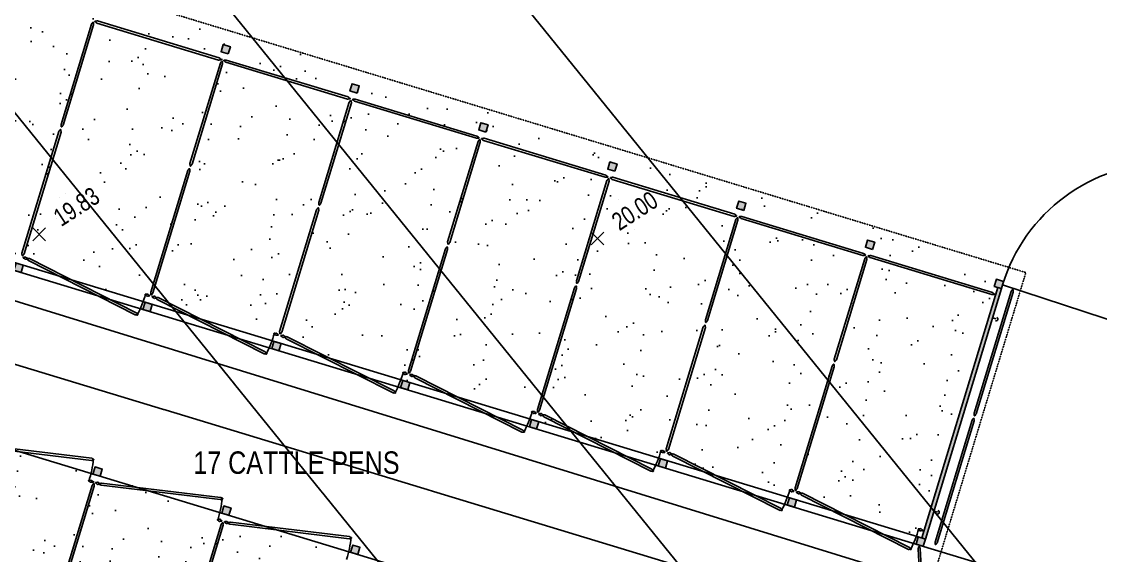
# Model space of a CAD drawing. Header units: inches. Extents: x -625442 to 34963, y -27993 to 66986.
# Drawn here: x -338284 to -337131, y 31507 to 32078 of the extents above; entities that cross this region are included whole.
import ezdxf
from ezdxf.enums import TextEntityAlignment as Align

# ---------------------------------------------------------------- set-up
doc = ezdxf.new("R2010")
doc.units = ezdxf.units.IN
doc.header["$LTSCALE"] = 0.5
doc.header["$MEASUREMENT"] = 0
doc.linetypes.add('HIDDEN', pattern=[0.375, 0.25, -0.125])
for name, color, linetype in [('A-ANNO-SYMB', 254, 'Continuous'), ('A-ANNO-TEXT', 30, 'Continuous'), ('A-BLDG-ELEV-HIDN', 252, 'HIDDEN'), ('A-ELEV-PATT-SH30', 201, 'Continuous'), ('A-FLOR-BELO-LGHT', 143, 'Continuous'), ('A-WALL-OTLN', 90, 'Continuous'), ('FENCE', 7, 'FEN_LINE'), ('P-BELOW-LIGHT', 143, 'Continuous'), ('P-DOOR', 51, 'Continuous'), ('P-FURNITURE', 201, 'Continuous'), ('SPOT ELEVATION TEXT', 252, 'Continuous')]:
    doc.layers.add(name, color=color, linetype=linetype)
doc.styles.add('1-8T', font='Arial.ttf', dxfattribs={"width": 0.8, "height": 24})
doc.styles.add('BLDG', font='IC-Romans.shx', dxfattribs={"width": 0.8})
doc.styles.get("Standard").update_dxf_attribs({"font": 'Arial.ttf'})
doc.linetypes.add('FEN_LINE', pattern='A,0.5,-0.2,[" X ",Standard,S=0.1,R=0,X=-0.1,Y=-0.05],-0.25', length=0.95)

# ---------------------------------------------------------------- blocks, each defined once
blk = doc.blocks.new('SPT10')
at = {"color": 0, "linetype": 'Continuous'}
for p, q in [((-0.354, -0.354), (0.354, 0.354)), ((0.354, -0.354), (-0.354, 0.354))]:
    blk.add_line(p, q, dxfattribs=at)

msp = doc.modelspace()

# ---------------------------------------------------------------- linework, layer by layer
at = {"layer": 'A-BLDG-ELEV-HIDN', "ltscale": 0.5}
for p, q in [((-338496.68829, 32199.48972), (-337210.62961, 31809.11927)), ((-337210.62961, 31809.11927), (-337442.99298, 31043.60815))]:
    msp.add_line(p, q, dxfattribs=at)
at = {"layer": 'A-WALL-OTLN', "ltscale": 0.5}
for p, q in [((-337242.42746, 31759.44877), (-337246.25502, 31760.61058)), ((-337305.16184, 31552.77304), (-337308.9894, 31553.93486))]:
    msp.add_line(p, q, dxfattribs=at)
for points in [[(-338063.4903, 32042.91545), (-338061.16666, 32050.57056), (-338068.82177, 32052.89419), (-338071.14541, 32045.23908)], [(-337925.6983, 32001.09004), (-337923.37466, 32008.74515), (-337931.02977, 32011.06879), (-337933.35341, 32003.41368)], [(-337787.9063, 31959.26464), (-337785.58266, 31966.91975), (-337793.23777, 31969.24338), (-337795.56141, 31961.58827)], [(-337650.11429, 31917.43923), (-337647.79066, 31925.09434), (-337655.44577, 31927.41798), (-337657.76941, 31919.76287)], [(-337512.32229, 31875.61383), (-337509.99866, 31883.26894), (-337517.65377, 31885.59257), (-337519.97741, 31877.93746)], [(-337374.53029, 31833.78842), (-337372.20666, 31841.44353), (-337379.86177, 31843.76717), (-337382.1854, 31836.11206)], [(-338284.93311, 31809.15685), (-338282.60947, 31816.81196), (-338290.26459, 31819.1356), (-338292.58822, 31811.48049)], [(-337321.89302, 31525.19594), (-337240.56585, 31793.12483), (-337236.73829, 31791.96302), (-337318.06547, 31524.03413)], [(-337236.73829, 31791.96302), (-337234.41466, 31799.61813), (-337242.06977, 31801.94176), (-337244.3934, 31794.28665)], [(-338147.14111, 31767.33145), (-338144.81747, 31774.98656), (-338152.47259, 31777.31019), (-338154.79622, 31769.65508)], [(-338009.34911, 31725.50604), (-338007.02547, 31733.16115), (-338014.68058, 31735.48479), (-338017.00422, 31727.82968)], [(-337733.76511, 31641.85523), (-337731.44147, 31649.51034), (-337739.09658, 31651.83398), (-337741.42022, 31644.17887)], [(-337595.9731, 31600.02983), (-337593.64947, 31607.68494), (-337601.30458, 31610.00857), (-337603.62822, 31602.35346)], [(-338200.58468, 31591.26389), (-338198.26105, 31598.919), (-338205.91616, 31601.24264), (-338208.23979, 31593.58752)], [(-337458.1811, 31558.20442), (-337455.85747, 31565.85953), (-337463.51258, 31568.18317), (-337465.83621, 31560.52805)], [(-337925.00068, 31507.61308), (-337922.67705, 31515.26819), (-337930.33216, 31517.59182), (-337932.65579, 31509.93671)], [(-337320.3891, 31516.37902), (-337318.06547, 31524.03413), (-337325.72058, 31526.35776), (-337328.04421, 31518.70265)]]:
    msp.add_lwpolyline(points, close=True, dxfattribs=at)
for centre in [(-337242.42746, 31759.44877), (-337305.16184, 31552.77304)]:
    msp.add_arc(centre, 2, 253.11484956, 73.11484956, dxfattribs=at)
at = {"layer": 'FENCE'}
msp.add_lwpolyline([(-337199.83786, 31441.40899), (-339064.13212, 32017.31391), (-339926.16426, 32283.13143)], dxfattribs=at)
at = {"layer": 'P-BELOW-LIGHT'}
msp.add_line((-337060.67074, 31738.51944), (-337235.57648, 31795.79057), dxfattribs=at)
at = {"layer": 'P-DOOR'}
msp.add_arc((-337059.50892, 31742.347), 184, 90, 163.11484956, dxfattribs=at)
at = {"layer": 'P-FURNITURE', "ltscale": 0.5, "flags": 128}
for points in [[(-338207.44903, 32074.13738), (-338240.01124, 31966.86258, -0.2506464417), (-338240.80371, 31966.07086), (-338241.27016, 31965.10254, -0.8565738161), (-338242.21569, 31965.38955), (-338242.06518, 31966.45377, -0.2506464418), (-338242.28385, 31967.55241), (-338209.72164, 32074.82721, -0.2506464418), (-338208.92917, 32075.61893), (-338208.46272, 32076.58725, -0.8565738161), (-338207.51719, 32076.30024), (-338207.6677, 32075.23602, -0.2506464417)], [(-338073.78367, 32036.4206, 0.2506464417), (-338072.68503, 32036.63927), (-338071.62081, 32036.48875, 0.8565738161), (-338071.3338, 32037.43429), (-338072.30213, 32037.90073, 0.2506464418), (-338073.09385, 32038.69321), (-338203.33398, 32078.22632, 0.2506464418), (-338204.43262, 32078.00764), (-338205.49684, 32078.15816, 0.8565738161), (-338205.78385, 32077.21262), (-338204.81553, 32076.74618, 0.2506464417), (-338204.02381, 32075.95371)], [(-338069.65703, 32032.31197), (-338102.21924, 31925.03718, -0.2506464417), (-338103.01171, 31924.24546), (-338103.47816, 31923.27714, -0.8565738161), (-338104.42369, 31923.56414), (-338104.27317, 31924.62836, -0.2506464418), (-338104.49185, 31925.72701), (-338071.92964, 32033.0018, -0.2506464418), (-338071.13716, 32033.79352), (-338070.67072, 32034.76184, -0.8565738161), (-338069.72519, 32034.47484), (-338069.8757, 32033.41062, -0.2506464417)], [(-337935.99986, 31994.59767, 0.2506464417), (-337934.90121, 31994.81635), (-337933.837, 31994.66583, 0.8565738161), (-337933.54999, 31995.61137), (-337934.51831, 31996.07781, 0.2506464418), (-337935.31003, 31996.87029), (-338065.55016, 32036.4034, 0.2506464418), (-338066.64881, 32036.18472), (-338067.71302, 32036.33524, 0.8565738161), (-338068.00003, 32035.3897), (-338067.03171, 32034.92326, 0.2506464417), (-338066.23999, 32034.13078)], [(-337931.86503, 31990.48657), (-337964.42724, 31883.21177, -0.2506464417), (-337965.21971, 31882.42005), (-337965.68615, 31881.45173, -0.8565738161), (-337966.63169, 31881.73874), (-337966.48117, 31882.80296, -0.2506464418), (-337966.69985, 31883.9016), (-337934.13764, 31991.1764, -0.2506464418), (-337933.34516, 31991.96812), (-337932.87872, 31992.93644, -0.8565738161), (-337931.93319, 31992.64943), (-337932.0837, 31991.58521, -0.2506464417)], [(-337798.21604, 31952.77475, 0.2506464417), (-337797.1174, 31952.99343), (-337796.05318, 31952.84291, 0.8565738161), (-337795.76617, 31953.78845), (-337796.73449, 31954.25489, 0.2506464418), (-337797.52621, 31955.04737), (-337927.76635, 31994.58047, 0.2506464418), (-337928.86499, 31994.3618), (-337929.92921, 31994.51232, 0.8565738161), (-337930.21622, 31993.56678), (-337929.24789, 31993.10034, 0.2506464417), (-337928.45617, 31992.30786)], [(-338242.30353, 31959.31071), (-338281.83664, 31829.07058, -0.2506464417), (-338282.62912, 31828.27886), (-338283.09556, 31827.31054, -0.8565738161), (-338284.0411, 31827.59755), (-338283.89058, 31828.66177, -0.2506464418), (-338284.10925, 31829.76041), (-338244.57615, 31960.00054, -0.2506464418), (-338243.78367, 31960.79226), (-338243.31723, 31961.76058, -0.8565738161), (-338242.37169, 31961.47357), (-338242.52221, 31960.40936, -0.2506464417)], [(-337794.07303, 31948.66116), (-337826.63524, 31841.38637, -0.2506464417), (-337827.42771, 31840.59465), (-337827.89415, 31839.62633, -0.8565738161), (-337828.83969, 31839.91333), (-337828.68917, 31840.97755, -0.2506464418), (-337828.90785, 31842.0762), (-337796.34564, 31949.35099, -0.2506464418), (-337795.55316, 31950.14271), (-337795.08672, 31951.11103, -0.8565738161), (-337794.14119, 31950.82403), (-337794.2917, 31949.75981, -0.2506464417)], [(-337660.42726, 31910.9682, 0.2506464417), (-337659.32861, 31911.18688), (-337658.2644, 31911.03636, 0.8565738161), (-337657.97739, 31911.9819), (-337658.94571, 31912.44834, 0.2506464418), (-337659.73743, 31913.24081), (-337789.97756, 31952.77392, 0.2506464418), (-337791.07621, 31952.55525), (-337792.14042, 31952.70577, 0.8565738161), (-337792.42743, 31951.76023), (-337791.45911, 31951.29379, 0.2506464417), (-337790.66739, 31950.50131)], [(-338104.51153, 31917.48531), (-338144.04464, 31787.24518, -0.2506464417), (-338144.83712, 31786.45346), (-338145.30356, 31785.48514, -0.8565738161), (-338146.2491, 31785.77214), (-338146.09858, 31786.83636, -0.2506464418), (-338146.31725, 31787.93501), (-338106.78414, 31918.17514, -0.2506464418), (-338105.99167, 31918.96686), (-338105.52523, 31919.93518, -0.8565738161), (-338104.57969, 31919.64817), (-338104.73021, 31918.58395, -0.2506464417)], [(-337656.28103, 31906.83576), (-337688.84324, 31799.56096, -0.2506464417), (-337689.63571, 31798.76924), (-337690.10215, 31797.80092, -0.8565738161), (-337691.04769, 31798.08793), (-337690.89717, 31799.15215, -0.2506464418), (-337691.11585, 31800.25079), (-337658.55364, 31907.52559, -0.2506464418), (-337657.76116, 31908.31731), (-337657.29472, 31909.28563, -0.8565738161), (-337656.34919, 31908.99862), (-337656.4997, 31907.9344, -0.2506464417)], [(-337522.60252, 31869.13286, 0.2506464417), (-337521.50387, 31869.35153), (-337520.43966, 31869.20102, 0.8565738161), (-337520.15265, 31870.14655), (-337521.12097, 31870.613, 0.2506464418), (-337521.91269, 31871.40547), (-337652.15282, 31910.93858, 0.2506464418), (-337653.25146, 31910.71991), (-337654.31568, 31910.87042, 0.8565738161), (-337654.60269, 31909.92489), (-337653.63437, 31909.45845, 0.2506464417), (-337652.84265, 31908.66597)], [(-337966.71953, 31875.6599), (-338006.25264, 31745.41977, -0.2506464417), (-338007.04512, 31744.62805), (-338007.51156, 31743.65973, -0.8565738161), (-338008.45709, 31743.94674), (-338008.30658, 31745.01096, -0.2506464418), (-338008.52525, 31746.1096), (-337968.99214, 31876.34973, -0.2506464418), (-337968.19967, 31877.14145), (-337967.73323, 31878.10977, -0.8565738161), (-337966.78769, 31877.82276), (-337966.93821, 31876.75855, -0.2506464417)], [(-337518.48903, 31865.01035), (-337551.05123, 31757.73556, -0.2506464417), (-337551.84371, 31756.94384), (-337552.31015, 31755.97552, -0.8565738161), (-337553.25569, 31756.26252), (-337553.10517, 31757.32674, -0.2506464418), (-337553.32385, 31758.42539), (-337520.76164, 31865.70018, -0.2506464418), (-337519.96916, 31866.4919), (-337519.50272, 31867.46022, -0.8565738161), (-337518.55718, 31867.17322), (-337518.7077, 31866.109, -0.2506464417)], [(-337384.81052, 31827.30746, 0.2506464417), (-337383.71187, 31827.52613), (-337382.64765, 31827.37561, 0.8565738161), (-337382.36065, 31828.32115), (-337383.32897, 31828.78759, 0.2506464418), (-337384.12069, 31829.58007), (-337514.36082, 31869.11318, 0.2506464418), (-337515.45946, 31868.8945), (-337516.52368, 31869.04502, 0.8565738161), (-337516.81069, 31868.09948), (-337515.84237, 31867.63304, 0.2506464417), (-337515.05065, 31866.84056)], [(-337247.01852, 31785.48205, 0.2506464417), (-337245.91987, 31785.70072), (-337244.85565, 31785.55021, 0.8565738161), (-337244.56865, 31786.49574), (-337245.53697, 31786.96219, 0.2506464418), (-337246.32869, 31787.75466), (-337376.56882, 31827.28777, 0.2506464418), (-337377.66746, 31827.0691), (-337378.73168, 31827.21961, 0.8565738161), (-337379.01869, 31826.27408), (-337378.05037, 31825.80764, 0.2506464417), (-337377.25865, 31825.01516)], [(-338162.86988, 31763.98407, 0.2506464417), (-338161.74995, 31764.00865), (-338160.72804, 31763.67562, 0.8565738161), (-338160.2812, 31764.55695), (-338161.15381, 31765.18445, 0.2506464418), (-338161.79589, 31766.10237), (-338276.14866, 31824.07958, 0.2506464418), (-338277.26858, 31824.055), (-338278.2905, 31824.38803, 0.8565738161), (-338278.73733, 31823.5067), (-338277.86472, 31822.8792, 0.2506464417), (-338277.22264, 31821.96128)], [(-337380.69703, 31823.18495), (-337413.25923, 31715.91015, -0.2506464417), (-337414.05171, 31715.11843), (-337414.51815, 31714.15011, -0.8565738161), (-337415.46369, 31714.43712), (-337415.31317, 31715.50134, -0.2506464418), (-337415.53184, 31716.59998), (-337382.96964, 31823.87478, -0.2506464418), (-337382.17716, 31824.6665), (-337381.71072, 31825.63482, -0.8565738161), (-337380.76518, 31825.34781), (-337380.9157, 31824.28359, -0.2506464417)], [(-337691.13553, 31792.00909), (-337730.66864, 31661.76896, -0.2506464417), (-337731.46112, 31660.97724), (-337731.92756, 31660.00892, -0.8565738161), (-337732.87309, 31660.29593), (-337732.72258, 31661.36014, -0.2506464418), (-337732.94125, 31662.45879), (-337693.40814, 31792.69892, -0.2506464418), (-337692.61567, 31793.49064), (-337692.14923, 31794.45896, -0.8565738161), (-337691.20369, 31794.17195), (-337691.35421, 31793.10774, -0.2506464417)], [(-338025.07788, 31722.15867, 0.2506464417), (-338023.95795, 31722.18324), (-338022.93604, 31721.85021, 0.8565738161), (-338022.4892, 31722.73155), (-338023.36181, 31723.35905, 0.2506464418), (-338024.00389, 31724.27697), (-338138.35666, 31782.25417, 0.2506464418), (-338139.47658, 31782.2296), (-338140.49849, 31782.56263, 0.8565738161), (-338140.94533, 31781.68129), (-338140.07272, 31781.05379, 0.2506464417), (-338139.43064, 31780.13588)], [(-337224.14458, 31788.1967), (-337263.67769, 31657.95656, -0.2506464417), (-337264.47016, 31657.16485), (-337264.9366, 31656.19652, -0.8565738161), (-337265.88214, 31656.48353), (-337265.73162, 31657.54775, -0.2506464418), (-337265.9503, 31658.64639), (-337226.41719, 31788.88652, -0.2506464418), (-337225.62471, 31789.67824), (-337225.15827, 31790.64657, -0.8565738161), (-337224.21274, 31790.35956), (-337224.36325, 31789.29534, -0.2506464417)], [(-337553.34353, 31750.18369), (-337592.87664, 31619.94356, -0.2506464417), (-337593.66912, 31619.15184), (-337594.13556, 31618.18351, -0.8565738161), (-337595.08109, 31618.47052), (-337594.93058, 31619.53474, -0.2506464418), (-337595.14925, 31620.63338), (-337555.61614, 31750.87352, -0.2506464418), (-337554.82367, 31751.66523), (-337554.35722, 31752.63356, -0.8565738161), (-337553.41169, 31752.34655), (-337553.5622, 31751.28233, -0.2506464417)], [(-337415.55153, 31708.35828), (-337455.08464, 31578.11815, -0.2506464417), (-337455.87712, 31577.32643), (-337456.34356, 31576.35811, -0.8565738161), (-337457.28909, 31576.64512), (-337457.13858, 31577.70933, -0.2506464418), (-337457.35725, 31578.80798), (-337417.82414, 31709.04811, -0.2506464418), (-337417.03166, 31709.83983), (-337416.56522, 31710.80815, -0.8565738161), (-337415.61969, 31710.52114), (-337415.7702, 31709.45693, -0.2506464417)], [(-337611.70187, 31596.68245, 0.2506464417), (-337610.58195, 31596.70703), (-337609.56003, 31596.374, 0.8565738161), (-337609.1132, 31597.25533), (-337609.98581, 31597.88283, 0.2506464418), (-337610.62789, 31598.80075), (-337724.98065, 31656.77796, 0.2506464418), (-337726.10058, 31656.75338), (-337727.12249, 31657.08641, 0.8565738161), (-337727.56933, 31656.20508), (-337726.69672, 31655.57758, 0.2506464417), (-337726.05464, 31654.65966)], [(-337265.93476, 31650.40294), (-337305.46787, 31520.16281, -0.2506464417), (-337306.26034, 31519.37109), (-337306.72678, 31518.40277, -0.8565738161), (-337307.67232, 31518.68978), (-337307.5218, 31519.754, -0.2506464418), (-337307.74048, 31520.85264), (-337268.20737, 31651.09277, -0.2506464418), (-337267.41489, 31651.88449), (-337266.94845, 31652.85281, -0.8565738161), (-337266.00292, 31652.5658), (-337266.15343, 31651.50159, -0.2506464417)], [(-338209.47526, 31610.44465, -0.2506464417), (-338208.55795, 31609.8017), (-338207.52335, 31609.51049, -0.8565738161), (-338207.6418, 31608.52948), (-338208.71599, 31608.49291, -0.2506464418), (-338209.75997, 31608.08678), (-338337.04579, 31623.45658, -0.2506464418), (-338337.96309, 31624.09954), (-338338.9977, 31624.39075, -0.8565738161), (-338338.87924, 31625.37176), (-338337.80506, 31625.40833, -0.2506464417), (-338336.76108, 31625.81446)], [(-337473.90987, 31554.85705, 0.2506464417), (-337472.78995, 31554.88162), (-337471.76803, 31554.54859, 0.8565738161), (-337471.3212, 31555.42992), (-337472.19381, 31556.05743, 0.2506464418), (-337472.83589, 31556.97534), (-337587.18865, 31614.95255, 0.2506464418), (-337588.30858, 31614.92798), (-337589.33049, 31615.26101, 0.8565738161), (-337589.77733, 31614.37967), (-337588.90472, 31613.75217, 0.2506464417), (-337588.26264, 31612.83425)], [(-338246.28949, 31450.40392), (-338206.75638, 31580.64405, 0.2506464417), (-338206.97506, 31581.74269), (-338206.82454, 31582.80691, 0.8565738161), (-338207.77008, 31583.09392), (-338208.23652, 31582.12559, 0.2506464418), (-338209.02899, 31581.33388), (-338248.5621, 31451.09374, 0.2506464418), (-338248.34343, 31449.9951), (-338248.49394, 31448.93088, 0.8565738161), (-338247.54841, 31448.64387), (-338247.08197, 31449.6122, 0.2506464417)], [(-337336.11787, 31513.03164, 0.2506464417), (-337334.99795, 31513.05622), (-337333.97603, 31512.72319, 0.8565738161), (-337333.5292, 31513.60452), (-337334.40181, 31514.23202, 0.2506464418), (-337335.04389, 31515.14994), (-337449.39665, 31573.12715, 0.2506464418), (-337450.51658, 31573.10257), (-337451.53849, 31573.4356, 0.8565738161), (-337451.98533, 31572.55427), (-337451.11272, 31571.92677, 0.2506464417), (-337450.47064, 31571.00885)]]:
    msp.add_lwpolyline(points, format="xyb", close=True, dxfattribs=at)
for points in [[(-338279.98998, 31825.61827, -0.2496291565), (-338279.20137, 31824.82836), (-338278.22876, 31824.36322, -0.8565738161), (-338278.51577, 31823.41768), (-338279.57999, 31823.5682, -0.2517319685), (-338280.68238, 31823.34644, -0.2506464417), (-338281.4741, 31824.13891), (-338282.44242, 31824.60536, -0.8565738161), (-338282.15541, 31825.55089), (-338281.09119, 31825.40037, -0.2506464418), (-338279.99255, 31825.61905)], [(-338149.75499, 31786.08672, 0.2496291565), (-338150.84962, 31785.86845), (-338151.91667, 31786.02243, 0.8565738161), (-338152.20368, 31785.07689), (-338151.23536, 31784.61045, 0.2517319685), (-338150.44225, 31783.81333, 0.2506464417), (-338149.3436, 31784.032), (-338148.27938, 31783.88149, 0.8565738161), (-338147.99238, 31784.82702), (-338148.9607, 31785.29346, 0.2506464418), (-338149.75242, 31786.08594)], [(-338142.19798, 31783.79286, -0.2496291565), (-338141.40937, 31783.00295), (-338140.43676, 31782.53781, -0.8565738161), (-338140.72377, 31781.59228), (-338141.78799, 31781.74279, -0.2517319685), (-338142.89038, 31781.52103, -0.2506464417), (-338143.6821, 31782.31351), (-338144.65042, 31782.77995, -0.8565738161), (-338144.36341, 31783.72549), (-338143.29919, 31783.57497, -0.2506464418), (-338142.20055, 31783.79364)], [(-338011.96298, 31744.26131, 0.2496291565), (-338013.05762, 31744.04304), (-338014.12467, 31744.19702, 0.8565738161), (-338014.41168, 31743.25149), (-338013.44336, 31742.78504, 0.2517319685), (-338012.65024, 31741.98792, 0.2506464417), (-338011.5516, 31742.2066), (-338010.48738, 31742.05608, 0.8565738161), (-338010.20037, 31743.00162), (-338011.1687, 31743.46806, 0.2506464418), (-338011.96042, 31744.26053)], [(-338004.40598, 31741.96746, -0.2496291565), (-338003.61737, 31741.17755), (-338002.64476, 31740.71241, -0.8565738161), (-338002.93177, 31739.76687), (-338003.99599, 31739.91739, -0.2517319685), (-338005.09837, 31739.69563, -0.2506464417), (-338005.89009, 31740.4881), (-338006.85842, 31740.95454, -0.8565738161), (-338006.57141, 31741.90008), (-338005.50719, 31741.74956, -0.2506464418), (-338004.40855, 31741.96824)], [(-337736.37898, 31660.6105, 0.2496291565), (-337737.47362, 31660.39223), (-337738.54067, 31660.54621, 0.8565738161), (-337738.82768, 31659.60068), (-337737.85936, 31659.13423, 0.2517319685), (-337737.06624, 31658.33711, 0.2506464417), (-337735.9676, 31658.55579), (-337734.90338, 31658.40527, 0.8565738161), (-337734.61637, 31659.35081), (-337735.58469, 31659.81725, 0.2506464418), (-337736.37641, 31660.60972)], [(-337728.82198, 31658.31665, -0.2496291565), (-337728.03337, 31657.52674), (-337727.06076, 31657.0616, -0.8565738161), (-337727.34777, 31656.11606), (-337728.41199, 31656.26658, -0.2517319685), (-337729.51437, 31656.04482, -0.2506464417), (-337730.30609, 31656.83729), (-337731.27441, 31657.30373, -0.8565738161), (-337730.98741, 31658.24927), (-337729.92319, 31658.09875, -0.2506464418), (-337728.82454, 31658.31743)], [(-337598.58698, 31618.7851, 0.2496291565), (-337599.68162, 31618.56683), (-337600.74867, 31618.72081, 0.8565738161), (-337601.03568, 31617.77527), (-337600.06736, 31617.30883, 0.2517319685), (-337599.27424, 31616.51171, 0.2506464417), (-337598.1756, 31616.73038), (-337597.11138, 31616.57987, 0.8565738161), (-337596.82437, 31617.5254), (-337597.79269, 31617.99184, 0.2506464418), (-337598.58441, 31618.78432)], [(-337591.02998, 31616.49124, -0.2496291565), (-337590.24136, 31615.70133), (-337589.26876, 31615.23619, -0.8565738161), (-337589.55577, 31614.29066), (-337590.61999, 31614.44117, -0.2517319685), (-337591.72237, 31614.21941, -0.2506464417), (-337592.51409, 31615.01189), (-337593.48241, 31615.47833, -0.8565738161), (-337593.19541, 31616.42386), (-337592.13119, 31616.27335, -0.2506464418), (-337591.03254, 31616.49202)], [(-338210.85929, 31584.78122, -0.2496291565), (-338211.6479, 31585.57113), (-338212.6205, 31586.03627, -0.8565738161), (-338212.33349, 31586.9818), (-338211.26928, 31586.83129, -0.2517319685), (-338210.16689, 31587.05305, -0.2506464417), (-338209.37517, 31586.26057), (-338208.40685, 31585.79413, -0.8565738161), (-338208.69386, 31584.8486), (-338209.75807, 31584.99911, -0.2506464418), (-338210.85672, 31584.78044)], [(-338203.30228, 31582.48737, 0.2496291565), (-338202.20765, 31582.70564), (-338201.14059, 31582.55166, 0.8565738161), (-338200.85358, 31583.49719), (-338201.82191, 31583.96363, 0.2517319685), (-338202.61502, 31584.76075, 0.2506464417), (-338203.71367, 31584.54208), (-338204.77788, 31584.6926, 0.8565738161), (-338205.06489, 31583.74706), (-338204.09657, 31583.28062, 0.2506464418), (-338203.30485, 31582.48814)], [(-337460.79498, 31576.95969, 0.2496291565), (-337461.88962, 31576.74142), (-337462.95667, 31576.8954, 0.8565738161), (-337463.24368, 31575.94987), (-337462.27536, 31575.48342, 0.2517319685), (-337461.48224, 31574.6863, 0.2506464417), (-337460.3836, 31574.90498), (-337459.31938, 31574.75446, 0.8565738161), (-337459.03237, 31575.7), (-337460.00069, 31576.16644, 0.2506464418), (-337460.79241, 31576.95891)], [(-337453.23798, 31574.66584, -0.2496291565), (-337452.44936, 31573.87593), (-337451.47676, 31573.41079, -0.8565738161), (-337451.76377, 31572.46525), (-337452.82798, 31572.61577, -0.2517319685), (-337453.93037, 31572.39401, -0.2506464417), (-337454.72209, 31573.18648), (-337455.69041, 31573.65292, -0.8565738161), (-337455.4034, 31574.59846), (-337454.33919, 31574.44794, -0.2506464418), (-337453.24054, 31574.66662)], [(-337323.00298, 31535.13429, 0.2496291565), (-337324.09762, 31534.91602), (-337325.16467, 31535.07, 0.8565738161), (-337325.45168, 31534.12446), (-337324.48336, 31533.65802, 0.2517319685), (-337323.69024, 31532.8609, 0.2506464417), (-337322.5916, 31533.07957), (-337321.52738, 31532.92906, 0.8565738161), (-337321.24037, 31533.87459), (-337322.20869, 31534.34103, 0.2506464418), (-337323.00041, 31535.13351)]]:
    msp.add_lwpolyline(points, format="xyb", dxfattribs=at)
at = {"layer": 'P-FURNITURE', "ltscale": 0.5}
msp.add_lwpolyline([(-337319.18062, 31424.76272), (-337319.28775, 31423.69327, -0.8565738161), (-337320.27442, 31423.63957), (-337320.49697, 31424.69109, -0.2506464418), (-337321.07821, 31425.64869), (-337325.86578, 31513.62641, -0.2506464418), (-337325.39188, 31514.64143), (-337325.28476, 31515.71089, -0.8565738161), (-337324.29808, 31515.76458), (-337324.07554, 31514.71306, -0.2506464417), (-337323.49429, 31513.75546), (-337318.70672, 31425.77774, -0.2506464417)], format="xyb", close=True, dxfattribs=at)
for centre, start, end in [((-338278.44575, 31823.91276), 332.89540464, 343.33406572), ((-338140.65375, 31782.08735), 332.89540464, 343.33406572), ((-337865.06975, 31698.43654), 332.89540464, 343.33406572), ((-338338.86257, 31624.87213), 342.89563341, 353.33429448), ((-337727.27775, 31656.61113), 332.89540464, 343.33406572), ((-337589.48575, 31614.78573), 332.89540464, 343.33406572), ((-337451.69375, 31572.96032), 332.89540464, 343.33406572), ((-338063.27857, 31541.22132), 342.89563341, 353.33429448)]:
    msp.add_arc(centre, 132.15647, start, end, dxfattribs=at)

# ---------------------------------------------------------------- block references
at = {"layer": 'SPOT ELEVATION TEXT', "xscale": 19.2, "yscale": 19.2, "zscale": 19.2}
for p in [(-338265.74799, 31849.97787), (-337668.78201, 31845.58877)]:
    msp.add_blockref('SPT10', p, dxfattribs=at)

# ---------------------------------------------------------------- texts
at = {"layer": 'SPOT ELEVATION TEXT', "style": 'BLDG', "width": 0.8}
for s, p in [('19.83', (-338220.63581, 31871.57768)), ('20.00', (-337623.66983, 31867.18858))]:
    msp.add_text(s, height=19.2, rotation=33, dxfattribs=at).set_placement(p, align=Align.CENTER)

# ---------------------------------------------------------------- next in the draw order: wipeouts: each hides what was drawn before it
at = {"ltscale": 0.5}
msp.add_wipeout([(-337833.46099, 31622.16272), (-338118.51779, 31708.68891), (-338142.80587, 31628.67285), (-337857.74908, 31542.14667)], dxfattribs=at).dxf.layer = 'A-ANNO-TEXT'

# ---------------------------------------------------------------- next in the draw order: hatches: boundary and pattern name
at = {"layer": 'A-ANNO-SYMB', "ltscale": 0.5}
h = msp.add_hatch(dxfattribs=at)
h.set_pattern_fill('ANSI31', color=256, angle=163.11484956)
h.set_pattern_definition([(208.11484956, (-282631.3274, 68527.48024), (0.0589050612, -0.1102505953), [])])
h.paths.add_polyline_path([(-337244.3934, 31794.28665), (-337236.73829, 31791.96302), (-337234.41466, 31799.61813), (-337242.06977, 31801.94176)])
h.paths.add_polyline_path([(-337321.89302, 31525.19594), (-337318.06547, 31524.03413), (-337236.73829, 31791.96302), (-337240.56585, 31793.12483)])
h.paths.add_polyline_path([(-337382.1854, 31836.11206), (-337374.53029, 31833.78842), (-337372.20666, 31841.44353), (-337379.86177, 31843.76717)])
h.paths.add_polyline_path([(-337328.04421, 31518.70265), (-337320.3891, 31516.37902), (-337318.06547, 31524.03413), (-337321.89302, 31525.19594), (-337325.72058, 31526.35776)])
h.paths.add_polyline_path([(-337465.83621, 31560.52805), (-337458.1811, 31558.20442), (-337455.85747, 31565.85953), (-337463.51258, 31568.18317)])
h.paths.add_polyline_path([(-337603.62822, 31602.35346), (-337595.9731, 31600.02983), (-337593.64947, 31607.68494), (-337601.30458, 31610.00857)])
h.paths.add_polyline_path([(-337519.97741, 31877.93746), (-337512.32229, 31875.61383), (-337509.99866, 31883.26894), (-337517.65377, 31885.59257)])
h.paths.add_polyline_path([(-337657.76941, 31919.76287), (-337650.11429, 31917.43923), (-337647.79066, 31925.09434), (-337655.44577, 31927.41798)])
h.paths.add_polyline_path([(-337741.42022, 31644.17887), (-337733.76511, 31641.85523), (-337731.44147, 31649.51034), (-337739.09658, 31651.83398)])
h.paths.add_polyline_path([(-337879.21222, 31686.00427), (-337871.55711, 31683.68064), (-337869.23347, 31691.33575), (-337876.88858, 31693.65938)])
h.paths.add_polyline_path([(-337795.56141, 31961.58827), (-337787.9063, 31959.26464), (-337785.58266, 31966.91975), (-337793.23777, 31969.24338)])
h.paths.add_polyline_path([(-337933.35341, 32003.41368), (-337925.6983, 32001.09004), (-337923.37466, 32008.74515), (-337931.02977, 32011.06879)])
h.paths.add_polyline_path([(-338017.00422, 31727.82968), (-338009.34911, 31725.50604), (-338007.02547, 31733.16115), (-338014.68058, 31735.48479)])
h.paths.add_polyline_path([(-338154.79622, 31769.65508), (-338147.14111, 31767.33145), (-338144.81747, 31774.98656), (-338152.47259, 31777.31019)])
h.paths.add_polyline_path([(-338071.14541, 32045.23908), (-338063.4903, 32042.91545), (-338061.16666, 32050.57056), (-338068.82177, 32052.89419)])
h.paths.add_polyline_path([(-338208.93741, 32087.06449), (-338201.2823, 32084.74085), (-338198.95866, 32092.39597), (-338206.61378, 32094.7196)])
h.paths.add_polyline_path([(-338292.58822, 31811.48049), (-338284.93311, 31809.15685), (-338282.60947, 31816.81196), (-338290.26459, 31819.1356)])
h.paths.add_polyline_path([(-338430.38022, 31853.30589), (-338422.72511, 31850.98226), (-338420.40148, 31858.63737), (-338428.05659, 31860.961)])
h.paths.add_polyline_path([(-338346.72941, 32128.88989), (-338339.0743, 32126.56626), (-338336.75067, 32134.22137), (-338344.40578, 32136.545)])
h.paths.add_polyline_path([(-338484.52141, 32170.7153), (-338480.69386, 32169.55348), (-338476.8663, 32168.39166), (-338474.54267, 32176.04678), (-338482.19778, 32178.37041)])
h.paths.add_polyline_path([(-338565.84859, 31902.78641), (-338562.02103, 31901.62459), (-338480.69386, 32169.55348), (-338484.52141, 32170.7153)])
h.paths.add_polyline_path([(-338568.17222, 31895.1313), (-338560.51711, 31892.80766), (-338558.19348, 31900.46277), (-338565.84859, 31902.78641)])
h.paths.add_polyline_path([(-338621.61579, 31719.06374), (-338617.78824, 31717.90192), (-338613.96068, 31716.74011), (-338611.63705, 31724.39522), (-338619.29216, 31726.71885)])
h.paths.add_polyline_path([(-338702.94297, 31451.13485), (-338699.11542, 31449.97303), (-338617.78824, 31717.90192), (-338621.61579, 31719.06374)])
h.paths.add_polyline_path([(-338483.82379, 31677.23833), (-338476.16868, 31674.9147), (-338473.84505, 31682.56981), (-338481.50016, 31684.89345)])
h.paths.add_polyline_path([(-338346.03179, 31635.41293), (-338338.37668, 31633.0893), (-338336.05305, 31640.74441), (-338343.70816, 31643.06804)])
h.paths.add_polyline_path([(-338208.23979, 31593.58752), (-338200.58468, 31591.26389), (-338198.26105, 31598.919), (-338205.91616, 31601.24264)])
h.paths.add_polyline_path([(-338070.44779, 31551.76212), (-338062.79268, 31549.43849), (-338060.46905, 31557.0936), (-338068.12416, 31559.41723)])
h.paths.add_polyline_path([(-337932.65579, 31509.93671), (-337925.00068, 31507.61308), (-337922.67705, 31515.26819), (-337930.33216, 31517.59182)])
h.paths.add_polyline_path([(-337794.86379, 31468.11131), (-337787.20868, 31465.78767), (-337784.88504, 31473.44279), (-337792.54016, 31475.76642)])
h.paths.add_polyline_path([(-337657.07179, 31426.2859), (-337649.41668, 31423.96227), (-337647.09304, 31431.61738), (-337654.74816, 31433.94101)])
h.paths.add_polyline_path([(-337519.27979, 31384.4605), (-337511.62468, 31382.13686), (-337509.30104, 31389.79198), (-337516.95615, 31392.11561)])
h.paths.add_polyline_path([(-337516.95615, 31392.11561), (-337463.37038, 31375.85017), (-337461.04674, 31383.50529), (-337514.63252, 31399.77072)])
h.paths.add_polyline_path([(-337428.92238, 31365.39382), (-337371.50904, 31347.96657), (-337369.18541, 31355.62168), (-337426.59874, 31373.04893)])
h.paths.add_polyline_path([(-337381.48779, 31342.63509), (-337373.83268, 31340.31146), (-337371.50904, 31347.96657), (-337379.16415, 31350.2902)])
h.paths.add_polyline_path([(-337596.77941, 31115.36979), (-337592.95185, 31114.20797), (-337511.62468, 31382.13686), (-337515.45223, 31383.29868)])
h.paths.add_polyline_path([(-337465.1386, 31067.05109), (-337457.48349, 31064.72746), (-337455.15985, 31072.38257), (-337462.81496, 31074.7062)])
h.paths.add_polyline_path([(-337595.27549, 31106.55286), (-337465.1386, 31067.05109), (-337462.81496, 31074.7062), (-337485.7803, 31081.6771), (-337592.95185, 31114.20797)])
h.paths.add_polyline_path([(-337602.9306, 31108.8765), (-337595.27549, 31106.55286), (-337592.95185, 31114.20797), (-337596.77941, 31115.36979), (-337600.60696, 31116.53161)])
h.paths.add_polyline_path([(-337459.83377, 31167.15683), (-337436.86843, 31160.18593), (-337435.8999, 31163.37673), (-337458.86523, 31170.34764)])
h.paths.add_polyline_path([(-337740.7226, 31150.7019), (-337733.06749, 31148.37827), (-337730.74385, 31156.03338), (-337738.39897, 31158.35701)])
h.paths.add_polyline_path([(-337878.5146, 31192.52731), (-337870.85949, 31190.20367), (-337868.53586, 31197.85878), (-337876.19097, 31200.18242)])
h.paths.add_polyline_path([(-338016.3066, 31234.35271), (-338008.65149, 31232.02908), (-338006.32786, 31239.68419), (-338013.98297, 31242.00782)])
h.paths.add_polyline_path([(-338154.0986, 31276.17812), (-338146.44349, 31273.85448), (-338144.11986, 31281.5096), (-338151.77497, 31283.83323)])
h.paths.add_polyline_path([(-338291.8906, 31318.00352), (-338284.23549, 31315.67989), (-338281.91186, 31323.335), (-338289.56697, 31325.65863)])
h.paths.add_polyline_path([(-338429.6826, 31359.82893), (-338422.02749, 31357.50529), (-338419.70386, 31365.16041), (-338427.35897, 31367.48404)])
h.paths.add_polyline_path([(-338567.4746, 31401.65433), (-338559.81949, 31399.3307), (-338557.49586, 31406.98581), (-338565.15097, 31409.30944)])
h.paths.add_polyline_path([(-338705.2666, 31443.47974), (-338697.61149, 31441.1561), (-338695.28786, 31448.81122), (-338702.94297, 31451.13485)])
h.paths.add_polyline_path([(-337424.47501, 31201.01554), (-337416.8199, 31198.6919), (-337373.83268, 31340.31146), (-337381.48779, 31342.63509)])
h.paths.add_polyline_path([(-337427.27625, 31164.2439), (-337434.93136, 31166.56754), (-337462.81496, 31074.7062), (-337455.15985, 31072.38257)])
at = {"layer": 'A-ELEV-PATT-SH30', "ltscale": 0.5}
h = msp.add_hatch(dxfattribs=at)
h.set_pattern_fill('AR-SAND', color=256, scale=32, angle=253.11484956)
h.set_pattern_definition([(290.61485, (-293612.9, 79877.236), (59.585694, -15.980045), [0, -48.64, 0, -54.4, 0, -52]), (260.61485, (-293612.9, 79877.24), (69.96612, -80.42188), [0, -26.24, 0, -43.84, 0, -16.8]), (220.61485, (-293601.47, 79914.9), (-28.771216, -95.409007), [0, -16, 0, -57.6, 0, -75.2]), (210.61485, (-293601.47, 79914.9), (-1.06573, -100.20652), [0, -8, 0, -37.76, 0, -43.2])])
h.paths.add_polyline_path([(-337325.72058, 31526.35776), (-338562.02103, 31901.62459), (-338473.72295, 32192.51881), (-337237.4225, 31817.25198)])
h = msp.add_hatch(dxfattribs=at)
h.set_pattern_fill('AR-SAND', color=256, scale=32, angle=253.11484956)
h.set_pattern_definition([(290.61485, (-293749.996, 79425.585), (59.585694, -15.980045), [0, -48.64, 0, -54.4, 0, -52]), (260.61485, (-293750, 79425.585), (69.96612, -80.42188), [0, -26.24, 0, -43.84, 0, -16.8]), (220.61485, (-293738.564, 79463.25), (-28.771216, -95.409007), [0, -16, 0, -57.6, 0, -75.2]), (210.61485, (-293738.56, 79463.25), (-1.06573, -100.20652), [0, -8, 0, -37.76, 0, -43.2])])
h.paths.add_polyline_path([(-337603.75031, 31092.40446), (-338706.08632, 31427.0077), (-338617.78824, 31717.90192), (-337515.45223, 31383.29868)])

# ---------------------------------------------------------------- next in the draw order: linework, layer by layer
at = {"layer": 'A-FLOR-BELO-LGHT', "ltscale": 0.5}
for p, q in [((-338558.19348, 31900.46277), (-337325.72058, 31526.35776)), ((-337519.27979, 31384.4605), (-338613.96068, 31716.74011))]:
    msp.add_line(p, q, dxfattribs=at)
at = {"layer": 'A-WALL-OTLN', "ltscale": 0.5}
for points in [[(-337871.55711, 31683.68064), (-337869.23347, 31691.33575), (-337876.88858, 31693.65938), (-337879.21222, 31686.00427)], [(-338062.79268, 31549.43849), (-338060.46905, 31557.0936), (-338068.12416, 31559.41723), (-338070.44779, 31551.76212)]]:
    msp.add_lwpolyline(points, close=True, dxfattribs=at)
at = {"layer": 'DEFPOINTS'}
for p, q in [((-330232.80579, 22816.15856), (-341882.06131, 37201.33011)), ((-330425.45724, 22660.14749), (-342074.71277, 37045.31904)), ((-330618.1087, 22504.13642), (-342267.36422, 36889.30797)), ((-328337.03464, 28789.57021), (-343290.05203, 33328.41142)), ((-328364.91824, 28697.70888), (-343317.93563, 33236.55009))]:
    msp.add_line(p, q, dxfattribs=at)
at = {"layer": 'P-FURNITURE', "ltscale": 0.5, "flags": 128}
for points in [[(-337828.92753, 31833.8345), (-337868.46064, 31703.59437, -0.2506464417), (-337869.25312, 31702.80265), (-337869.71956, 31701.83432, -0.8565738161), (-337870.66509, 31702.12133), (-337870.51458, 31703.18555, -0.2506464418), (-337870.73325, 31704.28419), (-337831.20014, 31834.52433, -0.2506464418), (-337830.40767, 31835.31605), (-337829.94123, 31836.28437, -0.8565738161), (-337828.99569, 31835.99736), (-337829.14621, 31834.93314, -0.2506464417)], [(-337887.28588, 31680.33326, 0.2506464417), (-337886.16595, 31680.35784), (-337885.14404, 31680.02481, 0.8565738161), (-337884.6972, 31680.90614), (-337885.56981, 31681.53364, 0.2506464418), (-337886.21189, 31682.45156), (-338000.56465, 31740.42877, 0.2506464418), (-338001.68458, 31740.40419), (-338002.70649, 31740.73722, 0.8565738161), (-338003.15333, 31739.85589), (-338002.28072, 31739.22839, 0.2506464417), (-338001.63864, 31738.31047)], [(-337749.49387, 31638.50786, 0.2506464417), (-337748.37395, 31638.53243), (-337747.35204, 31638.1994, 0.8565738161), (-337746.9052, 31639.08074), (-337747.77781, 31639.70824, 0.2506464418), (-337748.41989, 31640.62615), (-337862.77265, 31698.60336, 0.2506464418), (-337863.89258, 31698.57879), (-337864.91449, 31698.91182, 0.8565738161), (-337865.36133, 31698.03048), (-337864.48872, 31697.40298, 0.2506464417), (-337863.84664, 31696.48506)], [(-338071.68326, 31568.61925, -0.2506464417), (-338070.76595, 31567.97629), (-338069.73134, 31567.68508, -0.8565738161), (-338069.8498, 31566.70407), (-338070.92399, 31566.6675, -0.2506464418), (-338071.96797, 31566.26137), (-338199.25379, 31581.63118, -0.2506464418), (-338200.17109, 31582.27414), (-338201.2057, 31582.56534, -0.8565738161), (-338201.08724, 31583.54635), (-338200.01306, 31583.58292, -0.2506464417), (-338198.96908, 31583.98905)], [(-338108.49749, 31408.57851), (-338068.96438, 31538.81864, 0.2506464417), (-338069.18306, 31539.91729), (-338069.03254, 31540.9815, 0.8565738161), (-338069.97807, 31541.26851), (-338070.44452, 31540.30019, 0.2506464418), (-338071.23699, 31539.50847), (-338110.7701, 31409.26834, 0.2506464418), (-338110.55143, 31408.16969), (-338110.70194, 31407.10548, 0.8565738161), (-338109.75641, 31406.81847), (-338109.28997, 31407.78679, 0.2506464417)], [(-337933.89125, 31526.79384, -0.2506464417), (-337932.97395, 31526.15089), (-337931.93934, 31525.85968, -0.8565738161), (-337932.0578, 31524.87867), (-337933.13199, 31524.8421, -0.2506464418), (-337934.17597, 31524.43597), (-338061.46179, 31539.80577, -0.2506464418), (-338062.37909, 31540.44873), (-338063.4137, 31540.73994, -0.8565738161), (-338063.29524, 31541.72095), (-338062.22106, 31541.75752, -0.2506464417), (-338061.17708, 31542.16365)]]:
    msp.add_lwpolyline(points, format="xyb", close=True, dxfattribs=at)
for points in [[(-337874.17098, 31702.43591, 0.2496291565), (-337875.26562, 31702.21764), (-337876.33267, 31702.37162, 0.8565738161), (-337876.61968, 31701.42608), (-337875.65136, 31700.95964, 0.2517319685), (-337874.85824, 31700.16252, 0.2506464417), (-337873.7596, 31700.38119), (-337872.69538, 31700.23068, 0.8565738161), (-337872.40837, 31701.17621), (-337873.3767, 31701.64265, 0.2506464418), (-337874.16842, 31702.43513)], [(-337866.61398, 31700.14205, -0.2496291565), (-337865.82537, 31699.35214), (-337864.85276, 31698.887, -0.8565738161), (-337865.13977, 31697.94147), (-337866.20399, 31698.09198, -0.2517319685), (-337867.30637, 31697.87022, -0.2506464417), (-337868.09809, 31698.6627), (-337869.06641, 31699.12914, -0.8565738161), (-337868.77941, 31700.07467), (-337867.71519, 31699.92416, -0.2506464418), (-337866.61654, 31700.14283)], [(-338073.06729, 31542.95582, -0.2496291565), (-338073.8559, 31543.74573), (-338074.8285, 31544.21086, -0.8565738161), (-338074.54149, 31545.1564), (-338073.47728, 31545.00588, -0.2517319685), (-338072.37489, 31545.22764, -0.2506464417), (-338071.58317, 31544.43517), (-338070.61485, 31543.96873, -0.8565738161), (-338070.90186, 31543.02319), (-338071.96607, 31543.17371, -0.2506464418), (-338073.06472, 31542.95503)], [(-338065.51028, 31540.66196, 0.2496291565), (-338064.41564, 31540.88023), (-338063.34859, 31540.72625, 0.8565738161), (-338063.06158, 31541.67179), (-338064.02991, 31542.13823, 0.2517319685), (-338064.82302, 31542.93535, 0.2506464417), (-338065.92166, 31542.71667), (-338066.98588, 31542.86719, 0.8565738161), (-338067.27289, 31541.92165), (-338066.30457, 31541.45521, 0.2506464418), (-338065.51285, 31540.66274)]]:
    msp.add_lwpolyline(points, format="xyb", dxfattribs=at)
at = {"layer": 'P-FURNITURE', "ltscale": 0.5}
for centre, start, end in [((-338002.86175, 31740.26195), 332.89540464, 343.33406572), ((-338201.07057, 31583.04673), 342.89563341, 353.33429448)]:
    msp.add_arc(centre, 132.15647, start, end, dxfattribs=at)

# ---------------------------------------------------------------- next in the draw order: texts
at = {"layer": 'A-ANNO-TEXT', "ltscale": 0.5, "style": '1-8T', "width": 0.8}
msp.add_text('17 CATTLE PENS', height=24, dxfattribs=at).set_placement((-338100.89088, 31593.8028))

doc.saveas('drawing.dxf')
